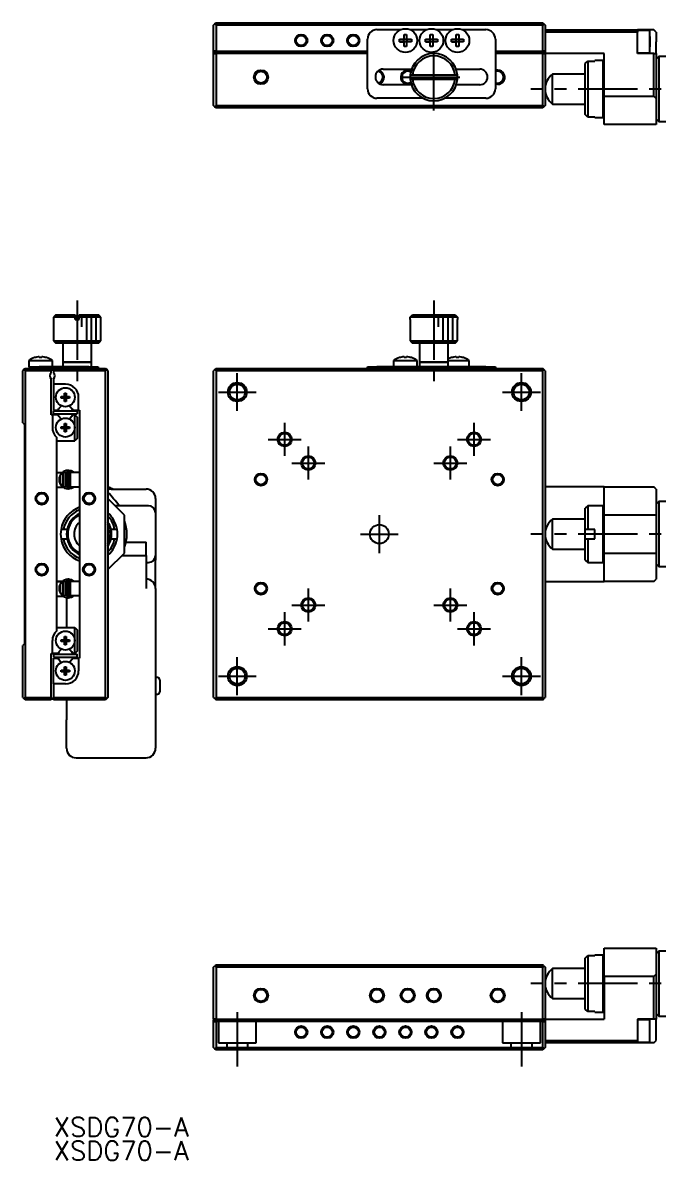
# Model space of a CAD drawing. Extents: x 10 to 554, y 13 to 253.
# Drawn here: x 9.5 to 144.6, y 13.2 to 253.5 of the extents above; entities that cross this region are included whole.
import ezdxf

# ---------------------------------------------------------------- set-up
doc = ezdxf.new("R2010")
doc.units = 0
doc.header["$LTSCALE"] = 10
doc.linetypes.add('CENTER', pattern=[2, 1.25, -0.25, 0.25, -0.25])
doc.linetypes.add('DASHED', pattern=[3.5, 2, -1.5])
doc.layers.get('0').update_dxf_attribs({"linetype": 'CONTINUOUS'})
doc.layers.add('CENTER', color=1, linetype='CENTER')
doc.styles.get("Standard").update_dxf_attribs({"font": 'txt.shx', "bigfont": '@extfont2.shx'})

# ---------------------------------------------------------------- blocks, each defined once
blk = doc.blocks.new('AID1')
at = {"color": 7}
blk.add_text('XSDG70-A', height=4, dxfattribs=at).set_placement((16.076563, 18.216667))
blk = doc.blocks.new('AID5')
at = {"color": 7}
blk.add_text('XSDG70-A', height=4, dxfattribs=at).set_placement((16.076563, 13.216667))

msp = doc.modelspace()

# ---------------------------------------------------------------- linework, layer by layer
at = {"color": 7, "linetype": 'CONTINUOUS'}
for p, q in [((49.844929, 252.975), (50.094929, 253.225)), ((49.844929, 247.475), (49.844929, 252.975)), ((50.094929, 253.225), (50.344929, 253.475)), ((50.094929, 253.225), (50.344929, 252.975)), ((50.344929, 253.475), (119.344929, 253.475)), ((50.344929, 252.975), (50.344929, 247.475)), ((119.344929, 252.975), (50.344929, 252.975)), ((119.344929, 253.475), (119.594929, 253.225)), ((119.344929, 252.975), (119.594929, 253.225)), ((119.344929, 247.475), (119.344929, 252.975)), ((119.594929, 253.225), (119.844929, 252.975)), ((119.844929, 252.975), (119.844929, 247.475)), ((82.344929, 239.525), (82.344929, 250.025)), ((84.344929, 252.025), (89.365134, 252.025)), ((89.08634, 249.465), (89.08634, 249.985)), ((89.08634, 249.985), (90.084929, 249.985)), ((90.043555, 249.465), (90.043555, 249.985)), ((90.084929, 250.98359), (90.604929, 250.98359)), ((90.084929, 249.985), (90.084929, 250.98359)), ((90.084929, 250.026375), (90.604929, 250.026375)), ((90.604929, 250.98359), (90.604929, 249.985)), ((90.604929, 249.985), (91.603519, 249.985)), ((90.646304, 249.985), (90.646304, 249.465)), ((91.324725, 252.025), (94.865134, 252.025)), ((91.603519, 249.985), (91.603519, 249.465)), ((94.58634, 249.465), (94.58634, 249.985)), ((94.58634, 249.985), (95.584929, 249.985)), ((95.543555, 249.465), (95.543555, 249.985)), ((95.584929, 250.98359), (96.104929, 250.98359)), ((95.584929, 249.985), (95.584929, 250.98359)), ((95.584929, 250.026375), (96.104929, 250.026375)), ((96.104929, 250.98359), (96.104929, 249.985)), ((96.104929, 249.985), (97.103519, 249.985)), ((96.146304, 249.985), (96.146304, 249.465)), ((96.824725, 252.025), (100.365134, 252.025)), ((97.103519, 249.985), (97.103519, 249.465)), ((100.08634, 249.465), (100.08634, 249.985)), ((100.08634, 249.985), (101.084929, 249.985)), ((101.043555, 249.465), (101.043555, 249.985)), ((101.084929, 250.98359), (101.604929, 250.98359)), ((101.084929, 249.985), (101.084929, 250.98359)), ((101.084929, 250.026375), (101.604929, 250.026375)), ((101.604929, 250.98359), (101.604929, 249.985)), ((101.604929, 249.985), (102.603519, 249.985)), ((101.646304, 249.985), (101.646304, 249.465)), ((102.324725, 252.025), (107.344929, 252.025)), ((102.603519, 249.985), (102.603519, 249.465)), ((109.344929, 250.025), (109.344929, 239.525)), ((119.844929, 251.975), (139.344929, 251.975)), ((139.344929, 251.475), (119.844929, 251.475)), ((139.344929, 251.975), (139.344929, 251.475)), ((142.844929, 251.975), (139.344929, 251.975)), ((141.944929, 251.825), (139.344929, 251.825)), ((139.344929, 246.975), (139.344929, 251.475)), ((141.944929, 247.125), (141.944929, 251.825)), ((141.944929, 247.125), (141.944929, 251.825)), ((141.944929, 250.575), (141.944929, 249.475)), ((141.944929, 249.475), (141.944929, 250.575)), ((143.344929, 251.475), (142.844929, 251.975)), ((143.344929, 251.475), (143.344929, 249.475)), ((50.344929, 247.475), (49.844929, 247.475)), ((49.844929, 247.225), (49.844929, 247.475)), ((50.344929, 247.475), (82.344929, 247.475)), ((90.084929, 249.465), (89.08634, 249.465)), ((89.08634, 249.465), (90.043555, 249.465)), ((90.084929, 249.465), (90.043555, 249.465)), ((90.084929, 248.46641), (90.084929, 249.465)), ((90.604929, 249.423625), (90.084929, 249.423625)), ((90.604929, 248.46641), (90.084929, 248.46641)), ((90.604929, 249.465), (90.604929, 248.46641)), ((91.603519, 249.465), (90.604929, 249.465)), ((90.646304, 249.465), (90.604929, 249.465)), ((91.603519, 249.465), (90.646304, 249.465)), ((95.584929, 249.465), (94.58634, 249.465)), ((94.58634, 249.465), (95.543555, 249.465)), ((95.584929, 249.465), (95.543555, 249.465)), ((95.584929, 248.46641), (95.584929, 249.465)), ((96.104929, 249.423625), (95.584929, 249.423625)), ((96.104929, 248.46641), (95.584929, 248.46641)), ((96.104929, 249.465), (96.104929, 248.46641)), ((97.103519, 249.465), (96.104929, 249.465)), ((96.146304, 249.465), (96.104929, 249.465)), ((97.103519, 249.465), (96.146304, 249.465)), ((101.084929, 249.465), (100.08634, 249.465)), ((100.08634, 249.465), (101.043555, 249.465)), ((101.084929, 249.465), (101.043555, 249.465)), ((101.084929, 248.46641), (101.084929, 249.465)), ((101.604929, 249.423625), (101.084929, 249.423625)), ((101.604929, 248.46641), (101.084929, 248.46641)), ((101.604929, 249.465), (101.604929, 248.46641)), ((102.603519, 249.465), (101.604929, 249.465)), ((101.646304, 249.465), (101.604929, 249.465)), ((102.603519, 249.465), (101.646304, 249.465)), ((109.344929, 247.475), (119.344929, 247.475)), ((119.844929, 247.475), (119.344929, 247.475)), ((119.844929, 247.475), (119.844929, 247.225)), ((141.944929, 248.375), (141.944929, 249.475)), ((141.944929, 249.475), (141.944929, 248.375)), ((143.344929, 246.975), (143.344929, 249.475)), ((49.844929, 246.975), (49.844929, 247.225)), ((49.844929, 247.225), (51.244929, 247.225)), ((49.844929, 235.975), (49.844929, 246.975)), ((49.844929, 246.975), (50.344929, 246.975)), ((50.344929, 246.975), (50.344929, 235.975)), ((82.344929, 246.975), (50.344929, 246.975)), ((51.244929, 246.975), (51.244929, 247.225)), ((119.344929, 246.975), (109.344929, 246.975)), ((119.844929, 247.225), (118.444929, 247.225)), ((118.444929, 246.975), (118.444929, 247.225)), ((119.344929, 235.975), (119.344929, 246.975)), ((119.344929, 246.975), (119.844929, 246.975)), ((119.844929, 246.975), (119.844929, 247.225)), ((132.344929, 246.975), (119.844929, 246.975)), ((119.844929, 246.975), (119.844929, 235.975)), ((128.344929, 244.883327), (128.844929, 245.39108)), ((128.844929, 245.39108), (128.844929, 233.55892)), ((128.844929, 245.39108), (130.344929, 245.39108)), ((130.344929, 245.39108), (130.344929, 245.475)), ((132.144929, 245.475), (130.344929, 245.475)), ((132.144929, 233.475), (132.144929, 245.475)), ((132.344929, 245.275), (132.144929, 245.475)), ((132.344929, 237.975), (132.344929, 246.975)), ((139.344929, 247.125), (141.944929, 247.125)), ((142.844929, 246.975), (139.344929, 246.975)), ((142.844929, 237.975), (142.844929, 246.975)), ((142.844929, 246.975), (143.344929, 246.975)), ((143.344929, 246.975), (143.344929, 237.475)), ((143.844929, 246.325), (143.344929, 245.825)), ((143.844929, 246.325), (143.844929, 232.625)), ((145.344929, 246.325), (143.844929, 246.325)), ((85.644929, 243.675), (91.642802, 243.675)), ((101.047057, 243.675), (106.044929, 243.675)), ((128.344929, 234.066673), (128.344929, 244.883327)), ((91.607842, 240.375), (85.644929, 240.375)), ((91.862742, 242.375), (91.360955, 242.375)), ((91.360955, 241.575), (91.862742, 241.575)), ((91.360955, 241.575), (101.328904, 241.575)), ((100.827116, 242.375), (91.862742, 242.375)), ((91.862742, 241.575), (100.827116, 241.575)), ((101.328904, 242.375), (100.827116, 242.375)), ((100.827116, 241.575), (101.328904, 241.575)), ((106.044929, 240.375), (101.082017, 240.375)), ((121.411953, 236.3), (121.411953, 242.65)), ((128.344929, 242.65), (121.411953, 242.65)), ((132.344929, 231.975), (132.344929, 237.975)), ((132.344929, 237.975), (142.844929, 237.975)), ((143.344929, 237.475), (142.844929, 237.975)), ((50.094929, 235.725), (49.844929, 235.975)), ((50.344929, 235.975), (50.094929, 235.725)), ((50.344929, 235.475), (50.094929, 235.725)), ((50.344929, 235.975), (119.344929, 235.975)), ((119.344929, 235.475), (50.344929, 235.475)), ((94.065127, 237.525), (84.344929, 237.525)), ((107.344929, 237.525), (98.624732, 237.525)), ((119.594929, 235.725), (119.344929, 235.975)), ((119.594929, 235.725), (119.344929, 235.475)), ((119.844929, 235.975), (119.594929, 235.725)), ((121.411953, 236.3), (128.344929, 236.3)), ((143.344929, 237.475), (143.344929, 231.975)), ((128.844929, 233.55892), (128.344929, 234.066673)), ((130.344929, 233.55892), (128.844929, 233.55892)), ((130.344929, 233.475), (130.344929, 233.55892)), ((130.344929, 233.475), (132.144929, 233.475)), ((132.144929, 233.475), (132.344929, 233.675)), ((143.344929, 233.125), (143.844929, 232.625)), ((143.344929, 231.975), (132.344929, 231.975)), ((143.844929, 232.625), (145.344929, 232.625)), ((16.525, 191.775), (16.025, 191.275)), ((20.625, 191.275), (16.025, 191.275)), ((16.025, 191.275), (16.025, 186.275)), ((16.525, 191.775), (20.625, 191.775)), ((20.625, 191.275), (20.625, 191.775)), ((20.625, 191.775), (20.625, 191.275)), ((20.625, 190.775), (20.625, 191.275)), ((20.625, 191.275), (20.625, 190.775)), ((20.625, 190.775), (21.425, 190.775)), ((21.425, 191.775), (25.525, 191.775)), ((21.425, 191.275), (21.425, 191.775)), ((26.025, 191.275), (21.425, 191.275)), ((21.425, 190.775), (21.425, 191.275)), ((26.025, 191.275), (25.525, 191.775)), ((26.025, 186.275), (26.025, 191.275)), ((91.344929, 190.775), (91.360955, 190.775)), ((91.344929, 190.775), (91.360955, 190.775)), ((91.344929, 190.775), (91.344929, 186.275)), ((91.360955, 191.275), (91.862742, 191.775)), ((101.328904, 191.275), (91.360955, 191.275)), ((91.360955, 190.775), (91.360955, 191.275)), ((91.862742, 191.775), (100.827116, 191.775)), ((91.862742, 191.775), (100.827116, 191.775)), ((100.827116, 191.775), (101.328904, 191.275)), ((101.328904, 191.275), (101.328904, 190.775)), ((101.328904, 190.775), (101.344929, 190.775)), ((101.328904, 190.775), (101.344929, 190.775)), ((101.344929, 186.275), (101.344929, 190.775)), ((16.025, 186.275), (21.025, 186.275)), ((16.025, 186.275), (16.525, 185.775)), ((21.025, 185.775), (16.525, 185.775)), ((18.025, 185.775), (18.025, 181.775)), ((21.025, 186.275), (26.025, 186.275)), ((25.525, 185.775), (21.025, 185.775)), ((24.025, 181.775), (24.025, 185.775)), ((25.525, 185.775), (26.025, 186.275)), ((91.344929, 186.275), (101.344929, 186.275)), ((91.344929, 186.275), (91.844929, 185.775)), ((100.844929, 185.775), (91.844929, 185.775)), ((93.344929, 185.775), (93.344929, 181.775)), ((99.344929, 181.775), (99.344929, 185.775)), ((100.844929, 185.775), (101.344929, 186.275)), ((12.01641, 182.737581), (12.013067, 182.744436)), ((13.015, 182.737581), (13.015, 182.909953)), ((13.535, 182.737581), (13.015, 182.737581)), ((13.535, 182.909953), (13.535, 182.737581)), ((14.536933, 182.744436), (14.53359, 182.737581)), ((89.08634, 182.737581), (89.082997, 182.744436)), ((89.08634, 182.737581), (89.082997, 182.744436)), ((90.084929, 182.737581), (90.084929, 182.909953)), ((90.604929, 182.737581), (90.084929, 182.737581)), ((90.604929, 182.909953), (90.604929, 182.737581)), ((91.606862, 182.744436), (91.603519, 182.737581)), ((91.606862, 182.744436), (91.603519, 182.737581)), ((100.08634, 182.737581), (100.082997, 182.744436)), ((100.08634, 182.737581), (100.082997, 182.744436)), ((101.084929, 182.737581), (101.084929, 182.909953)), ((101.604929, 182.737581), (101.084929, 182.737581)), ((101.604929, 182.909953), (101.604929, 182.737581)), ((102.606862, 182.744436), (102.603519, 182.737581)), ((102.606862, 182.744436), (102.603519, 182.737581)), ((9.775, 180.225), (9.525, 179.975)), ((9.775, 180.225), (10.025, 180.475)), ((10.025, 179.975), (9.775, 180.225)), ((10.025, 180.475), (15.525, 180.475)), ((10.775, 182.166657), (15.775, 182.166657)), ((10.775, 182.166657), (10.775, 180.775)), ((10.775, 180.775), (10.975, 180.775)), ((10.975, 180.475), (10.975, 180.775)), ((10.975, 180.775), (12.975, 180.775)), ((14.35, 180.775), (12.975, 180.775)), ((23.475, 180.775), (14.35, 180.775)), ((15.525, 180.475), (16.025, 180.475)), ((15.525, 180.475), (15.525, 179.975)), ((15.775, 180.775), (15.775, 182.166657)), ((16.025, 180.475), (27.025, 180.475)), ((16.025, 179.975), (16.025, 180.475)), ((18.025, 181.775), (21.025, 181.775)), ((21.025, 181.775), (18.025, 181.775)), ((18.025, 181.775), (18.025, 180.775)), ((21.025, 181.775), (24.025, 181.775)), ((24.025, 181.775), (21.025, 181.775)), ((23.475, 180.775), (25.475, 180.775)), ((24.025, 180.775), (24.025, 181.775)), ((25.475, 180.775), (25.475, 180.475)), ((27.025, 180.475), (27.275, 180.225)), ((27.275, 180.225), (27.025, 179.975)), ((27.525, 179.975), (27.275, 180.225)), ((50.094929, 180.225), (49.844929, 179.975)), ((50.344929, 180.475), (50.094929, 180.225)), ((50.344929, 179.975), (50.094929, 180.225)), ((50.344929, 180.475), (119.344929, 180.475)), ((82.344929, 180.475), (82.344929, 180.775)), ((82.344929, 180.775), (84.344929, 180.775)), ((89.269929, 180.775), (84.344929, 180.775)), ((87.844929, 182.166657), (92.844929, 182.166657)), ((87.844929, 182.166657), (87.844929, 180.775)), ((91.419929, 180.775), (89.269929, 180.775)), ((94.769929, 180.775), (91.419929, 180.775)), ((92.844929, 180.775), (92.844929, 182.166657)), ((93.344929, 181.775), (99.344929, 181.775)), ((99.344929, 181.775), (93.344929, 181.775)), ((93.344929, 181.775), (93.344929, 180.775)), ((96.919929, 180.775), (94.769929, 180.775)), ((100.269929, 180.775), (96.919929, 180.775)), ((99.344929, 182.166657), (103.844929, 182.166657)), ((99.344929, 180.775), (99.344929, 181.775)), ((102.419929, 180.775), (100.269929, 180.775)), ((107.344929, 180.775), (102.419929, 180.775)), ((103.844929, 180.775), (103.844929, 182.166657)), ((107.344929, 180.775), (109.344929, 180.775)), ((109.344929, 180.775), (109.344929, 180.475)), ((119.594929, 180.225), (119.344929, 180.475)), ((119.594929, 180.225), (119.344929, 179.975)), ((119.844929, 179.975), (119.594929, 180.225)), ((9.525, 168.975), (9.525, 179.975)), ((10.025, 179.975), (10.025, 110.975)), ((15.525, 179.975), (10.025, 179.975)), ((15.525, 179.536438), (15.525, 179.975)), ((15.525, 170.675), (15.525, 178.213562)), ((16.025, 179.975), (16.025, 179.536438)), ((27.025, 179.975), (16.025, 179.975)), ((16.025, 178.213562), (16.025, 177.125)), ((27.025, 110.975), (27.025, 179.975)), ((27.525, 179.975), (27.525, 110.975)), ((49.844929, 110.975), (49.844929, 179.975)), ((119.344929, 179.975), (50.344929, 179.975)), ((50.344929, 179.975), (50.344929, 110.975)), ((119.344929, 110.975), (119.344929, 179.975)), ((119.844929, 179.975), (119.844929, 110.975)), ((18.575, 177.125), (16.025, 177.125)), ((16.025, 177.125), (16.025, 171.675)), ((17.638639, 174.555), (18.345, 174.555)), ((17.638639, 174.195), (17.638639, 174.555)), ((18.345, 174.195), (17.638639, 174.195)), ((18.345, 175.261361), (18.705, 175.261361)), ((18.345, 174.555), (18.345, 175.261361)), ((18.355372, 174.544628), (18.345, 174.555)), ((18.355372, 174.205372), (18.345, 174.195)), ((18.345, 173.488639), (18.345, 174.195)), ((18.705, 173.488639), (18.345, 173.488639)), ((18.355372, 174.205372), (18.355372, 174.544628)), ((18.355372, 174.544628), (18.694628, 174.544628)), ((18.694628, 174.205372), (18.355372, 174.205372)), ((18.694628, 174.544628), (18.705, 174.555)), ((18.694628, 174.544628), (18.694628, 174.205372)), ((18.694628, 174.205372), (18.705, 174.195)), ((18.705, 175.261361), (18.705, 174.555)), ((18.705, 175.261361), (18.705, 174.555)), ((18.705, 174.555), (19.411361, 174.555)), ((18.705, 174.195), (18.705, 173.488639)), ((19.411361, 174.195), (18.705, 174.195)), ((18.705, 173.488639), (18.705, 174.195)), ((19.411361, 174.555), (19.411361, 174.195)), ((21.325, 171.675), (21.325, 174.375)), ((15.775, 170.675), (15.525, 170.675)), ((15.775, 170.675), (15.775, 167.975)), ((16.980588, 170.675), (15.775, 170.675)), ((16.025, 171.675), (16.980588, 171.675)), ((16.025, 170.875), (16.025, 171.475)), ((16.025, 171.475), (21.025, 171.475)), ((16.025, 170.875), (21.025, 170.875)), ((16.980588, 171.675), (17.150185, 171.96875)), ((17.150185, 170.38125), (16.980588, 170.675)), ((19.899815, 171.96875), (20.069412, 171.675)), ((20.069412, 170.675), (19.899815, 170.38125)), ((20.069412, 171.675), (21.325, 171.675)), ((20.525, 170.675), (20.069412, 170.675)), ((20.525, 167.975), (20.525, 170.675)), ((20.525, 170.675), (21.025, 170.175)), ((21.025, 171.475), (21.025, 170.875)), ((21.325, 171.675), (21.525, 171.675)), ((21.525, 171.675), (21.525, 119.275)), ((9.525, 168.975), (9.875, 168.625)), ((9.875, 168.625), (9.875, 122.325)), ((18.345, 168.861361), (18.705, 168.861361)), ((18.345, 168.155), (18.345, 168.861361)), ((18.705, 168.861361), (18.705, 168.155)), ((18.705, 168.861361), (18.705, 168.155)), ((21.025, 170.175), (21.025, 165.675)), ((16.725, 125.054062), (16.725, 165.895938)), ((17.638639, 168.155), (18.345, 168.155)), ((17.638639, 167.795), (17.638639, 168.155)), ((18.345, 167.795), (17.638639, 167.795)), ((18.355372, 168.144628), (18.345, 168.155)), ((18.355372, 167.805372), (18.345, 167.795)), ((18.345, 167.088639), (18.345, 167.795)), ((18.705, 167.088639), (18.345, 167.088639)), ((18.355372, 167.805372), (18.355372, 168.144628)), ((18.355372, 168.144628), (18.694628, 168.144628)), ((18.694628, 167.805372), (18.355372, 167.805372)), ((18.694628, 168.144628), (18.705, 168.155)), ((18.694628, 168.144628), (18.694628, 167.805372)), ((18.694628, 167.805372), (18.705, 167.795)), ((18.705, 168.155), (19.411361, 168.155)), ((18.705, 167.795), (18.705, 167.088639)), ((19.411361, 167.795), (18.705, 167.795)), ((18.705, 167.088639), (18.705, 167.795)), ((19.411361, 168.155), (19.411361, 167.795)), ((20.525, 165.175), (20.525, 167.975)), ((16.725, 165.175), (20.525, 165.175)), ((21.025, 165.675), (20.525, 165.175)), ((18.936506, 158.734909), (18.936506, 155.234909)), ((19.903437, 158.769162), (19.158654, 158.928626)), ((19.333138, 158.762204), (19.32499, 158.758279)), ((19.326506, 155.234909), (19.326506, 158.734909)), ((19.364511, 158.776115), (19.333138, 158.762204)), ((19.396527, 158.788441), (19.364511, 158.776115)), ((19.429107, 158.79915), (19.396527, 158.788441)), ((19.462171, 158.808217), (19.429107, 158.79915)), ((19.49564, 158.815621), (19.462171, 158.808217)), ((19.52943, 158.821344), (19.49564, 158.815621)), ((19.563459, 158.825371), (19.52943, 158.821344)), ((19.597643, 158.827693), (19.563459, 158.825371)), ((19.631901, 158.828304), (19.597643, 158.827693)), ((19.666147, 158.827203), (19.631901, 158.828304)), ((19.700298, 158.824392), (19.666147, 158.827203)), ((19.73427, 158.819877), (19.700298, 158.824392)), ((19.76798, 158.81367), (19.73427, 158.819877)), ((19.801346, 158.805784), (19.76798, 158.81367)), ((19.905579, 158.768246), (19.8013, 158.47499)), ((19.834286, 158.796239), (19.801346, 158.805784)), ((19.866717, 158.785057), (19.834286, 158.796239)), ((19.842109, 158.581458), (19.835747, 158.56687)), ((19.848325, 158.596128), (19.842109, 158.581458)), ((19.854353, 158.610781), (19.848325, 158.596128)), ((19.860152, 158.625321), (19.854353, 158.610781)), ((19.865685, 158.639649), (19.860152, 158.625321)), ((19.870913, 158.65367), (19.865685, 158.639649)), ((19.896894, 158.772982), (19.866717, 158.785057)), ((19.875803, 158.667291), (19.870913, 158.65367)), ((19.880321, 158.68042), (19.875803, 158.667291)), ((19.884438, 158.69297), (19.880321, 158.68042)), ((19.888125, 158.704857), (19.884438, 158.69297)), ((19.891359, 158.716001), (19.888125, 158.704857)), ((19.894117, 158.726328), (19.891359, 158.716001)), ((19.896381, 158.735769), (19.894117, 158.726328)), ((19.895628, 158.77325), (19.897567, 158.772593)), ((19.898136, 158.744261), (19.896381, 158.735769)), ((20.379437, 158.475223), (19.896474, 158.772171)), ((19.897567, 158.772593), (19.898989, 158.770741)), ((19.89937, 158.751747), (19.898136, 158.744261)), ((19.898989, 158.770741), (19.899884, 158.767706)), ((19.900076, 158.758177), (19.89937, 158.751747)), ((19.899884, 158.767706), (19.900247, 158.763509)), ((19.900247, 158.763509), (19.900076, 158.758177)), ((19.900145, 158.767646), (19.905579, 158.768246)), ((19.92577, 158.759342), (19.903437, 158.769162)), ((17.773683, 158.375), (16.725, 158.375)), ((17.525, 157.891515), (18.025, 158.420683)), ((17.525, 156.058485), (17.525, 157.891515)), ((18.025, 158.475), (18.025, 158.420683)), ((18.525, 158.475), (18.025, 158.475)), ((18.025, 158.420683), (18.025, 155.529317)), ((18.52481, 158.417321), (18.936485, 158.528536)), ((18.525, 155.475), (18.525, 158.475)), ((18.725, 158.375), (18.525, 158.375)), ((18.936506, 157.975), (18.525, 157.975)), ((18.725, 157.975), (18.725, 158.375)), ((19.326506, 158.133228), (19.32684, 158.147462)), ((19.525, 157.975), (19.326506, 157.975)), ((19.32684, 158.147462), (19.327902, 158.162451)), ((19.327902, 158.162451), (19.329689, 158.177369)), ((19.329689, 158.177369), (19.332198, 158.192181)), ((19.332198, 158.192181), (19.335422, 158.206853)), ((19.335422, 158.206853), (19.339354, 158.221349)), ((19.339354, 158.221349), (19.343987, 158.235635)), ((19.343987, 158.235635), (19.349309, 158.249678)), ((19.349309, 158.249678), (19.355309, 158.263444)), ((19.355309, 158.263444), (19.361973, 158.276901)), ((19.361973, 158.276901), (19.369288, 158.290015)), ((19.369288, 158.290015), (19.377236, 158.302755)), ((19.377236, 158.302755), (19.385801, 158.31509)), ((19.385801, 158.31509), (19.394963, 158.326989)), ((19.394963, 158.326989), (19.404701, 158.338423)), ((19.404701, 158.338423), (19.414994, 158.349363)), ((19.414994, 158.349363), (19.425817, 158.359781)), ((19.425817, 158.359781), (19.437147, 158.369649)), ((19.437147, 158.369649), (19.448957, 158.378944)), ((19.448957, 158.378944), (19.461219, 158.387638)), ((19.461219, 158.387638), (19.473903, 158.39571)), ((19.473903, 158.39571), (19.48698, 158.403138)), ((19.48698, 158.403138), (19.500418, 158.4099)), ((19.500418, 158.4099), (19.514183, 158.415978)), ((19.514183, 158.415978), (19.524977, 158.420178)), ((19.525, 158.475), (19.525, 155.475)), ((21.525, 158.475), (19.525, 158.475)), ((19.796911, 158.486398), (19.790732, 158.475)), ((19.803245, 158.498513), (19.796911, 158.486398)), ((19.809692, 158.511263), (19.803245, 158.498513)), ((19.81621, 158.524565), (19.809692, 158.511263)), ((19.822754, 158.538328), (19.81621, 158.524565)), ((19.829281, 158.552461), (19.822754, 158.538328)), ((19.835747, 158.56687), (19.829281, 158.552461)), ((16.725, 155.375), (18.042927, 155.375)), ((18.025, 155.529317), (17.525, 156.058485)), ((18.025, 155.529317), (18.025, 155.475)), ((18.025, 155.475), (18.525, 155.475)), ((18.936452, 155.441596), (18.524851, 155.552142)), ((18.525, 155.975), (18.936506, 155.975)), ((18.725, 155.483123), (18.725, 155.975)), ((18.725, 155.875), (18.936506, 155.875)), ((18.759244, 155.475), (18.758904, 155.475)), ((18.936506, 155.475), (18.759481, 155.475)), ((19.326506, 155.975), (19.525, 155.975)), ((19.326506, 155.875), (19.525, 155.875)), ((19.32659, 155.829552), (19.326506, 155.836589)), ((19.327303, 155.814539), (19.32659, 155.829552)), ((19.328744, 155.799577), (19.327303, 155.814539)), ((19.330909, 155.784699), (19.328744, 155.799577)), ((19.333795, 155.769943), (19.330909, 155.784699)), ((19.337396, 155.755341), (19.333795, 155.769943)), ((19.341703, 155.74093), (19.337396, 155.755341)), ((19.346708, 155.726744), (19.341703, 155.74093)), ((19.352401, 155.712816), (19.346708, 155.726744)), ((19.358769, 155.699181), (19.352401, 155.712816)), ((19.365798, 155.685871), (19.358769, 155.699181)), ((19.373473, 155.67292), (19.365798, 155.685871)), ((19.381778, 155.66036), (19.373473, 155.67292)), ((19.390693, 155.648223), (19.381778, 155.66036)), ((19.400199, 155.636538), (19.390693, 155.648223)), ((19.410274, 155.625336), (19.400199, 155.636538)), ((19.420894, 155.614647), (19.410274, 155.625336)), ((19.432036, 155.604497), (19.420894, 155.614647)), ((19.443673, 155.594914), (19.432036, 155.604497)), ((19.455777, 155.585924), (19.443673, 155.594914)), ((19.468318, 155.577551), (19.455777, 155.585924)), ((19.481267, 155.569817), (19.468318, 155.577551)), ((19.494591, 155.562745), (19.481267, 155.569817)), ((19.508257, 155.556354), (19.494591, 155.562745)), ((19.52223, 155.550663), (19.508257, 155.556354)), ((19.524981, 155.549638), (19.52223, 155.550663)), ((19.525, 155.475), (21.525, 155.475)), ((19.838649, 155.174978), (19.839961, 155.175405)), ((19.839961, 155.175405), (19.841138, 155.17579)), ((19.841138, 155.17579), (19.842401, 155.176207)), ((19.842401, 155.176207), (19.844494, 155.176903)), ((19.844494, 155.176903), (19.847134, 155.177791)), ((19.847134, 155.177791), (19.848183, 155.178148)), ((19.848183, 155.178148), (19.8501, 155.178804)), ((19.8501, 155.178804), (19.851293, 155.179216)), ((19.851293, 155.179216), (19.855602, 155.180723)), ((19.855602, 155.180723), (19.857031, 155.18123)), ((19.857031, 155.18123), (19.859843, 155.182238)), ((19.859843, 155.182238), (19.896894, 155.196835)), ((19.895628, 155.196567), (19.895322, 155.197295)), ((19.896894, 155.196835), (19.895628, 155.196567)), ((19.896662, 155.197726), (19.914585, 155.205508)), ((27.91074, 154.954032), (27.524055, 154.824698)), ((28.19659, 154.975), (27.91074, 154.954032)), ((28.19659, 154.975), (35.575, 154.975)), ((132.344929, 155.475), (119.844929, 155.475)), ((132.344929, 149.475), (132.344929, 155.475)), ((132.344929, 155.475), (142.844929, 155.475)), ((143.344929, 154.975), (142.844929, 155.475)), ((143.344929, 154.975), (143.344929, 149.475)), ((31.025, 149.475), (27.525, 152.975)), ((36.075, 151.475), (29.025, 151.475)), ((37.575, 152.975), (37.575, 150.475)), ((128.844929, 151.475), (128.344929, 150.975)), ((128.844929, 151.475), (128.844929, 146.475)), ((132.144929, 151.475), (128.844929, 151.475)), ((132.144929, 145.475), (132.144929, 151.475)), ((132.344929, 151.275), (132.144929, 151.475)), ((143.844929, 152.325), (143.344929, 151.825)), ((143.844929, 152.325), (143.844929, 138.625)), ((145.344929, 152.325), (143.844929, 152.325)), ((31.025, 141.475), (31.025, 149.475)), ((37.575, 150.475), (37.575, 149.975)), ((37.575, 149.975), (37.575, 145.475)), ((128.344929, 146.475), (128.344929, 150.975)), ((143.344929, 149.475), (132.344929, 149.475)), ((132.344929, 141.475), (132.344929, 149.475)), ((143.344929, 149.475), (143.344929, 141.475)), ((121.411953, 142.3), (121.411953, 148.65)), ((128.344929, 148.65), (121.411953, 148.65)), ((18.116673, 146.475), (17.60892, 146.475)), ((17.60892, 144.475), (18.116673, 144.475)), ((18.881456, 146.475), (18.116673, 146.475)), ((18.116673, 144.475), (18.881456, 144.475)), ((19.137518, 146.475), (18.881456, 146.475)), ((18.881456, 144.475), (19.137518, 144.475)), ((28.168544, 146.475), (27.912482, 146.475)), ((27.912482, 144.475), (28.168544, 144.475)), ((28.933327, 146.475), (28.168544, 146.475)), ((28.168544, 144.475), (28.933327, 144.475)), ((29.44108, 146.475), (28.933327, 146.475)), ((28.933327, 144.475), (29.44108, 144.475)), ((37.575, 145.475), (37.575, 140.975)), ((128.344929, 144.475), (128.344929, 146.475)), ((128.844929, 146.475), (128.344929, 146.475)), ((128.344929, 139.975), (128.344929, 144.475)), ((128.344929, 144.475), (128.844929, 144.475)), ((130.344929, 146.475), (128.844929, 146.475)), ((128.844929, 144.475), (128.844929, 139.475)), ((128.844929, 144.475), (130.344929, 144.475)), ((130.344929, 144.475), (130.344929, 146.475)), ((132.144929, 139.475), (132.144929, 145.475)), ((31.340593, 143.767224), (35.575, 143.767224)), ((35.575, 140.975), (35.575, 143.767224)), ((121.411953, 142.3), (128.344929, 142.3)), ((27.525, 137.975), (31.025, 141.475)), ((30.525, 140.975), (35.575, 140.975)), ((35.575, 140.975), (35.575, 133.975)), ((35.575, 139.475), (36.075, 139.475)), ((37.575, 140.975), (37.575, 139.975)), ((37.575, 133.975), (37.575, 139.975)), ((128.344929, 139.975), (128.844929, 139.475)), ((128.844929, 139.475), (132.144929, 139.475)), ((132.144929, 139.475), (132.344929, 139.675)), ((132.344929, 141.475), (143.344929, 141.475)), ((132.344929, 135.475), (132.344929, 141.475)), ((143.344929, 141.475), (143.344929, 135.975)), ((143.344929, 139.125), (143.844929, 138.625)), ((143.844929, 138.625), (145.344929, 138.625)), ((17.88328, 135.475), (16.725, 135.475)), ((17.773683, 135.375), (16.725, 135.375)), ((17.525, 134.891515), (18.025, 135.420683)), ((17.525, 133.058485), (17.525, 134.891515)), ((17.883556, 135.475), (17.88345, 135.475)), ((17.883818, 135.475), (17.883715, 135.475)), ((18.025, 135.475), (18.025, 135.420683)), ((18.525, 135.475), (18.025, 135.475)), ((18.025, 135.420683), (18.025, 132.529317)), ((18.52481, 135.417321), (18.936485, 135.528536)), ((18.525, 132.475), (18.525, 135.475)), ((18.725, 135.375), (18.525, 135.375)), ((18.936506, 134.975), (18.525, 134.975)), ((18.936506, 135.475), (18.686707, 135.475)), ((18.725, 134.975), (18.725, 135.375)), ((18.775, 135.475), (18.775, 134.975)), ((18.936506, 135.734909), (18.936506, 132.234909)), ((19.92577, 135.759342), (19.158654, 135.928626)), ((19.333138, 135.762204), (19.32499, 135.758279)), ((19.326506, 132.234909), (19.326506, 135.734909)), ((19.326506, 135.133228), (19.32684, 135.147462)), ((19.525, 134.975), (19.326506, 134.975)), ((19.32684, 135.147462), (19.327902, 135.162451)), ((19.327902, 135.162451), (19.329689, 135.177369)), ((19.329689, 135.177369), (19.332198, 135.192181)), ((19.332198, 135.192181), (19.335422, 135.206853)), ((19.364511, 135.776115), (19.333138, 135.762204)), ((19.335422, 135.206853), (19.339354, 135.221349)), ((19.339354, 135.221349), (19.343987, 135.235635)), ((19.343987, 135.235635), (19.349309, 135.249678)), ((19.349309, 135.249678), (19.355309, 135.263444)), ((19.355309, 135.263444), (19.361973, 135.276901)), ((19.361973, 135.276901), (19.369288, 135.290015)), ((19.396527, 135.788441), (19.364511, 135.776115)), ((19.369288, 135.290015), (19.377236, 135.302755)), ((19.377236, 135.302755), (19.385801, 135.31509)), ((19.385801, 135.31509), (19.394963, 135.326989)), ((19.394963, 135.326989), (19.404701, 135.338423)), ((19.429107, 135.79915), (19.396527, 135.788441)), ((19.404701, 135.338423), (19.414994, 135.349363)), ((19.414994, 135.349363), (19.425817, 135.359781)), ((19.425817, 135.359781), (19.437147, 135.369649)), ((19.462171, 135.808217), (19.429107, 135.79915)), ((19.437147, 135.369649), (19.448957, 135.378944)), ((19.448957, 135.378944), (19.461219, 135.387638)), ((19.461219, 135.387638), (19.473903, 135.39571)), ((19.49564, 135.815621), (19.462171, 135.808217)), ((19.473903, 135.39571), (19.48698, 135.403138)), ((19.48698, 135.403138), (19.500418, 135.4099)), ((19.52943, 135.821344), (19.49564, 135.815621)), ((19.500418, 135.4099), (19.514183, 135.415978)), ((19.514183, 135.415978), (19.524977, 135.420178)), ((19.525, 135.475), (19.525, 132.475)), ((21.525, 135.475), (19.525, 135.475)), ((19.563459, 135.825371), (19.52943, 135.821344)), ((19.597643, 135.827693), (19.563459, 135.825371)), ((19.631901, 135.828304), (19.597643, 135.827693)), ((19.666147, 135.827203), (19.631901, 135.828304)), ((19.700298, 135.824392), (19.666147, 135.827203)), ((19.73427, 135.819877), (19.700298, 135.824392)), ((19.76798, 135.81367), (19.73427, 135.819877)), ((19.801346, 135.805784), (19.76798, 135.81367)), ((19.796911, 135.486398), (19.790732, 135.475)), ((19.803245, 135.498513), (19.796911, 135.486398)), ((19.905579, 135.768246), (19.8013, 135.47499)), ((19.834286, 135.796239), (19.801346, 135.805784)), ((19.809692, 135.511263), (19.803245, 135.498513)), ((19.81621, 135.524565), (19.809692, 135.511263)), ((19.822754, 135.538328), (19.81621, 135.524565)), ((19.829281, 135.552461), (19.822754, 135.538328)), ((19.835747, 135.56687), (19.829281, 135.552461)), ((19.866717, 135.785057), (19.834286, 135.796239)), ((19.842109, 135.581458), (19.835747, 135.56687)), ((19.848325, 135.596128), (19.842109, 135.581458)), ((19.854353, 135.610781), (19.848325, 135.596128)), ((19.860152, 135.625321), (19.854353, 135.610781)), ((19.865685, 135.639649), (19.860152, 135.625321)), ((19.870913, 135.65367), (19.865685, 135.639649)), ((19.896894, 135.772982), (19.866717, 135.785057)), ((19.875803, 135.667291), (19.870913, 135.65367)), ((19.880321, 135.68042), (19.875803, 135.667291)), ((19.884438, 135.69297), (19.880321, 135.68042)), ((19.888125, 135.704857), (19.884438, 135.69297)), ((19.891359, 135.716001), (19.888125, 135.704857)), ((19.894117, 135.726328), (19.891359, 135.716001)), ((19.896381, 135.735769), (19.894117, 135.726328)), ((19.895628, 135.77325), (19.897567, 135.772593)), ((19.898136, 135.744261), (19.896381, 135.735769)), ((20.379437, 135.475223), (19.896474, 135.772171)), ((19.897567, 135.772593), (19.898989, 135.770741)), ((19.89937, 135.751747), (19.898136, 135.744261)), ((19.898989, 135.770741), (19.899884, 135.767706)), ((19.900076, 135.758177), (19.89937, 135.751747)), ((19.899884, 135.767706), (19.900247, 135.763509)), ((19.900247, 135.763509), (19.900076, 135.758177)), ((19.900145, 135.767646), (19.905579, 135.768246)), ((119.844929, 135.475), (132.344929, 135.475)), ((142.844929, 135.475), (132.344929, 135.475)), ((142.844929, 135.475), (143.344929, 135.975)), ((16.725, 132.375), (18.042927, 132.375)), ((18.025, 132.529317), (17.525, 133.058485)), ((18.025, 132.529317), (18.025, 132.475)), ((18.025, 132.475), (18.525, 132.475)), ((18.936452, 132.441596), (18.524851, 132.552142)), ((18.525, 132.975), (18.936506, 132.975)), ((18.725, 132.483123), (18.725, 132.975)), ((18.725, 132.875), (18.936506, 132.875)), ((18.775, 132.875), (18.775, 132.471283)), ((19.326506, 132.975), (19.525, 132.975)), ((19.326506, 132.875), (19.525, 132.875)), ((19.32659, 132.829552), (19.326506, 132.836589)), ((19.327303, 132.814539), (19.32659, 132.829552)), ((19.328744, 132.799577), (19.327303, 132.814539)), ((19.330909, 132.784699), (19.328744, 132.799577)), ((19.333795, 132.769943), (19.330909, 132.784699)), ((19.337396, 132.755341), (19.333795, 132.769943)), ((19.341703, 132.74093), (19.337396, 132.755341)), ((19.346708, 132.726744), (19.341703, 132.74093)), ((19.352401, 132.712816), (19.346708, 132.726744)), ((19.358769, 132.699181), (19.352401, 132.712816)), ((19.365798, 132.685871), (19.358769, 132.699181)), ((19.373473, 132.67292), (19.365798, 132.685871)), ((19.381778, 132.66036), (19.373473, 132.67292)), ((19.390693, 132.648223), (19.381778, 132.66036)), ((19.400199, 132.636538), (19.390693, 132.648223)), ((19.410274, 132.625336), (19.400199, 132.636538)), ((19.420894, 132.614647), (19.410274, 132.625336)), ((19.432036, 132.604497), (19.420894, 132.614647)), ((19.443673, 132.594914), (19.432036, 132.604497)), ((19.455777, 132.585924), (19.443673, 132.594914)), ((19.468318, 132.577551), (19.455777, 132.585924)), ((19.481267, 132.569817), (19.468318, 132.577551)), ((19.494591, 132.562745), (19.481267, 132.569817)), ((19.508257, 132.556354), (19.494591, 132.562745)), ((19.52223, 132.550663), (19.508257, 132.556354)), ((19.524981, 132.549638), (19.52223, 132.550663)), ((19.525, 132.475), (21.525, 132.475)), ((19.838649, 132.174978), (19.839961, 132.175405)), ((19.839961, 132.175405), (19.841138, 132.17579)), ((19.841138, 132.17579), (19.842401, 132.176207)), ((19.842401, 132.176207), (19.844494, 132.176903)), ((19.844494, 132.176903), (19.847134, 132.177791)), ((19.847134, 132.177791), (19.848183, 132.178148)), ((19.848183, 132.178148), (19.8501, 132.178804)), ((19.8501, 132.178804), (19.851293, 132.179216)), ((19.851293, 132.179216), (19.855602, 132.180723)), ((19.855602, 132.180723), (19.857031, 132.18123)), ((19.857031, 132.18123), (19.859843, 132.182238)), ((19.859843, 132.182238), (19.896894, 132.196835)), ((19.895628, 132.196567), (19.895322, 132.197295)), ((19.896894, 132.196835), (19.895628, 132.196567)), ((19.896662, 132.197726), (19.914585, 132.205508)), ((37.575, 133.975), (37.575, 106.225)), ((18.775, 132.073932), (18.775, 125.775)), ((16.725, 125.775), (20.525, 125.775)), ((20.525, 122.975), (20.525, 125.775)), ((20.525, 125.775), (21.025, 125.275)), ((21.025, 125.275), (21.025, 120.775)), ((15.775, 120.275), (15.775, 122.975)), ((17.638639, 123.155), (18.345, 123.155)), ((17.638639, 122.795), (17.638639, 123.155)), ((18.345, 122.795), (17.638639, 122.795)), ((18.345, 123.861361), (18.705, 123.861361)), ((18.345, 123.155), (18.345, 123.861361)), ((18.355372, 123.144628), (18.345, 123.155)), ((18.355372, 122.805372), (18.345, 122.795)), ((18.345, 122.088639), (18.345, 122.795)), ((18.355372, 122.805372), (18.355372, 123.144628)), ((18.355372, 123.144628), (18.694628, 123.144628)), ((18.694628, 122.805372), (18.355372, 122.805372)), ((18.694628, 123.144628), (18.705, 123.155)), ((18.694628, 123.144628), (18.694628, 122.805372)), ((18.694628, 122.805372), (18.705, 122.795)), ((18.705, 123.861361), (18.705, 123.155)), ((18.705, 123.861361), (18.705, 123.155)), ((18.705, 123.155), (19.411361, 123.155)), ((18.705, 122.795), (18.705, 122.088639)), ((19.411361, 122.795), (18.705, 122.795)), ((18.705, 122.088639), (18.705, 122.795)), ((19.411361, 123.155), (19.411361, 122.795)), ((20.525, 120.275), (20.525, 122.975)), ((9.875, 122.325), (9.525, 121.975)), ((9.525, 110.975), (9.525, 121.975)), ((15.525, 120.275), (15.775, 120.275)), ((15.525, 110.975), (15.525, 120.275)), ((16.980588, 120.275), (15.775, 120.275)), ((17.150185, 120.56875), (16.980588, 120.275)), ((18.705, 122.088639), (18.345, 122.088639)), ((20.069412, 120.275), (19.899815, 120.56875)), ((20.525, 120.275), (20.069412, 120.275)), ((21.025, 120.775), (20.525, 120.275)), ((16.025, 120.075), (21.025, 120.075)), ((16.025, 120.075), (16.025, 119.475)), ((16.025, 119.475), (21.025, 119.475)), ((16.025, 119.275), (16.980588, 119.275)), ((16.025, 113.825), (16.025, 119.275)), ((16.980588, 119.275), (17.150185, 118.98125)), ((19.899815, 118.98125), (20.069412, 119.275)), ((20.069412, 119.275), (21.325, 119.275)), ((21.025, 119.475), (21.025, 120.075)), ((21.325, 119.275), (21.325, 116.575)), ((21.525, 119.275), (21.325, 119.275)), ((17.638639, 116.395), (17.638639, 116.755)), ((17.638639, 116.755), (18.345, 116.755)), ((18.345, 116.395), (17.638639, 116.395)), ((18.345, 117.461361), (18.705, 117.461361)), ((18.345, 116.755), (18.345, 117.461361)), ((18.355372, 116.744628), (18.345, 116.755)), ((18.355372, 116.405372), (18.345, 116.395)), ((18.345, 115.688639), (18.345, 116.395)), ((18.705, 115.688639), (18.345, 115.688639)), ((18.355372, 116.405372), (18.355372, 116.744628)), ((18.355372, 116.744628), (18.694628, 116.744628)), ((18.694628, 116.405372), (18.355372, 116.405372)), ((18.694628, 116.744628), (18.705, 116.755)), ((18.694628, 116.744628), (18.694628, 116.405372)), ((18.694628, 116.405372), (18.705, 116.395)), ((18.705, 117.461361), (18.705, 116.755)), ((18.705, 117.461361), (18.705, 116.755)), ((18.705, 116.755), (19.411361, 116.755)), ((18.705, 116.395), (18.705, 115.688639)), ((19.411361, 116.395), (18.705, 116.395)), ((18.705, 115.688639), (18.705, 116.395)), ((19.411361, 116.755), (19.411361, 116.395)), ((18.575, 113.825), (16.025, 113.825)), ((16.025, 113.825), (16.025, 110.975)), ((37.975, 115.16434), (37.575, 115.16434)), ((38.475, 114.66434), (38.475, 113.41434)), ((38.475, 113.41434), (38.475, 112.16434)), ((9.525, 110.975), (9.775, 110.725)), ((9.775, 110.725), (10.025, 110.975)), ((10.025, 110.475), (9.775, 110.725)), ((10.025, 110.975), (15.525, 110.975)), ((15.525, 110.975), (15.525, 110.475)), ((16.025, 110.975), (27.025, 110.975)), ((16.025, 110.475), (16.025, 110.975)), ((27.025, 110.975), (27.275, 110.725)), ((27.275, 110.725), (27.025, 110.475)), ((27.525, 110.975), (27.275, 110.725)), ((37.575, 111.66434), (37.975, 111.66434)), ((49.844929, 110.975), (50.094929, 110.725)), ((50.344929, 110.975), (50.094929, 110.725)), ((50.094929, 110.725), (50.344929, 110.475)), ((50.344929, 110.975), (119.344929, 110.975)), ((119.594929, 110.725), (119.344929, 110.975)), ((119.344929, 110.475), (119.594929, 110.725)), ((119.594929, 110.725), (119.844929, 110.975)), ((15.525, 110.475), (10.025, 110.475)), ((27.025, 110.475), (16.025, 110.475)), ((18.775, 110.475), (18.775, 106.225)), ((119.344929, 110.475), (50.344929, 110.475)), ((18.775, 100.225), (18.775, 106.225)), ((37.575, 106.225), (37.575, 100.225)), ((20.775, 98.225), (35.575, 98.225)), ((132.344929, 52.025), (132.344929, 58.025)), ((132.344929, 58.025), (143.344929, 58.025)), ((143.344929, 58.025), (143.344929, 52.525)), ((128.344929, 55.933327), (128.844929, 56.44108)), ((128.344929, 45.116673), (128.344929, 55.933327)), ((128.844929, 56.44108), (128.844929, 44.60892)), ((128.844929, 56.44108), (130.344929, 56.44108)), ((130.344929, 56.44108), (130.344929, 56.525)), ((132.144929, 56.525), (130.344929, 56.525)), ((132.144929, 44.525), (132.144929, 56.525)), ((132.344929, 56.325), (132.144929, 56.525)), ((143.844929, 57.375), (143.344929, 56.875)), ((143.844929, 57.375), (143.844929, 43.675)), ((145.344929, 57.375), (143.844929, 57.375)), ((49.844929, 54.025), (50.094929, 54.275)), ((49.844929, 43.025), (49.844929, 54.025)), ((50.344929, 54.525), (50.094929, 54.275)), ((50.094929, 54.275), (50.344929, 54.025)), ((50.344929, 54.525), (119.344929, 54.525)), ((50.344929, 54.025), (50.344929, 43.025)), ((119.344929, 54.025), (50.344929, 54.025)), ((119.594929, 54.275), (119.344929, 54.525)), ((119.344929, 54.025), (119.594929, 54.275)), ((119.344929, 43.025), (119.344929, 54.025)), ((119.594929, 54.275), (119.844929, 54.025)), ((119.844929, 54.025), (119.844929, 43.025)), ((121.411953, 47.35), (121.411953, 53.7)), ((128.344929, 53.7), (121.411953, 53.7)), ((142.844929, 52.025), (132.344929, 52.025)), ((132.344929, 52.025), (132.344929, 43.025)), ((142.844929, 52.025), (143.344929, 52.525)), ((142.844929, 43.025), (142.844929, 52.025)), ((143.344929, 52.525), (143.344929, 43.025)), ((121.411953, 47.35), (128.344929, 47.35)), ((128.844929, 44.60892), (128.344929, 45.116673)), ((130.344929, 44.60892), (128.844929, 44.60892)), ((130.344929, 44.525), (130.344929, 44.60892)), ((130.344929, 44.525), (132.144929, 44.525)), ((132.144929, 44.525), (132.344929, 44.725)), ((143.344929, 44.175), (143.844929, 43.675)), ((143.844929, 43.675), (145.344929, 43.675)), ((50.344929, 43.025), (49.844929, 43.025)), ((49.844929, 43.025), (49.844929, 42.775)), ((49.844929, 42.775), (51.244929, 42.775)), ((49.844929, 42.525), (49.844929, 42.775)), ((49.844929, 37.025), (49.844929, 42.525)), ((49.844929, 42.525), (50.344929, 42.525)), ((50.344929, 43.025), (119.344929, 43.025)), ((50.344929, 42.525), (50.344929, 37.025)), ((119.344929, 42.525), (50.344929, 42.525)), ((51.244929, 43.025), (51.244929, 42.775)), ((118.444929, 43.025), (118.444929, 42.775)), ((119.844929, 42.775), (118.444929, 42.775)), ((119.844929, 43.025), (119.344929, 43.025)), ((119.344929, 37.025), (119.344929, 42.525)), ((119.344929, 42.525), (119.844929, 42.525)), ((119.844929, 43.025), (119.844929, 42.775)), ((119.844929, 43.025), (132.344929, 43.025)), ((119.844929, 42.775), (119.844929, 42.525)), ((119.844929, 42.525), (119.844929, 37.025)), ((139.344929, 43.025), (139.344929, 38.025)), ((142.844929, 43.025), (139.344929, 43.025)), ((141.944929, 42.875), (139.344929, 42.875)), ((141.944929, 38.175), (141.944929, 42.875)), ((143.344929, 43.025), (142.844929, 43.025)), ((143.344929, 40.525), (143.344929, 43.025)), ((119.844929, 38.525), (139.344929, 38.525)), ((139.344929, 39.225), (139.344929, 38.525)), ((139.344929, 38.525), (139.344929, 38.025)), ((142.844929, 38.025), (143.344929, 38.525)), ((143.344929, 38.525), (143.344929, 40.525)), ((50.094929, 36.775), (49.844929, 37.025)), ((50.344929, 37.025), (50.094929, 36.775)), ((50.344929, 36.525), (50.094929, 36.775)), ((50.344929, 37.025), (119.344929, 37.025)), ((119.344929, 36.525), (50.344929, 36.525)), ((119.594929, 36.775), (119.344929, 37.025)), ((119.594929, 36.775), (119.344929, 36.525)), ((119.844929, 37.025), (119.594929, 36.775)), ((139.344929, 38.025), (119.844929, 38.025)), ((139.344929, 38.175), (141.944929, 38.175)), ((142.844929, 38.025), (139.344929, 38.025))]:
    msp.add_line(p, q, dxfattribs=at)
at = {"color": 3, "linetype": 'CONTINUOUS'}
for p, q in [((22.025, 189.275), (22.025, 191.275)), ((23.025, 186.275), (23.025, 191.275)), ((24.025, 186.275), (24.025, 191.275)), ((25.025, 186.275), (25.025, 191.275)), ((97.344929, 189.275), (97.344929, 191.275)), ((98.344929, 186.275), (98.344929, 191.275)), ((99.344929, 186.275), (99.344929, 191.275)), ((100.344929, 186.275), (100.344929, 191.275))]:
    msp.add_line(p, q, dxfattribs=at)
at = {"color": 3, "linetype": 'DASHED'}
for p, q in [((50.844929, 42.525), (50.844929, 38.025)), ((58.844929, 38.025), (58.844929, 42.525)), ((110.844929, 42.525), (110.844929, 38.025)), ((118.844929, 38.025), (118.844929, 42.525)), ((50.844929, 38.025), (58.844929, 38.025)), ((52.594929, 38.025), (52.594929, 36.525)), ((57.094929, 36.525), (57.094929, 38.025)), ((110.844929, 38.025), (118.844929, 38.025)), ((112.594929, 38.025), (112.594929, 36.525)), ((117.094929, 36.525), (117.094929, 38.025))]:
    msp.add_line(p, q, dxfattribs=at)
at = {"color": 3, "linetype": 'CONTINUOUS'}
for centre, radius in [((68.344929, 249.725), 1.3), ((73.844929, 249.725), 1.3), ((79.344929, 249.725), 1.3), ((59.844929, 241.975), 1.5), ((54.844929, 175.475), 2), ((114.844929, 175.475), 2), ((64.844929, 165.475), 1.5), ((104.844929, 165.475), 1.5), ((69.844929, 160.475), 1.5), ((99.844929, 160.475), 1.5), ((59.844929, 156.975), 1.3), ((109.844929, 156.975), 1.3), ((13.525, 152.975), 1.3), ((23.525, 152.975), 1.3), ((13.525, 137.975), 1.3), ((23.525, 137.975), 1.3), ((59.844929, 133.975), 1.3), ((109.844929, 133.975), 1.3), ((69.844929, 130.475), 1.5), ((99.844929, 130.475), 1.5), ((64.844929, 125.475), 1.5), ((104.844929, 125.475), 1.5), ((54.844929, 115.475), 2), ((114.844929, 115.475), 2), ((59.844929, 48.025), 1.5), ((84.344929, 48.025), 1.5), ((90.844929, 48.025), 1.5), ((96.344929, 48.025), 1.5), ((109.844929, 48.025), 1.5), ((68.344929, 40.275), 1.3), ((73.844929, 40.275), 1.3), ((79.344929, 40.275), 1.3), ((84.844929, 40.275), 1.3), ((90.344929, 40.275), 1.3), ((95.844929, 40.275), 1.3), ((101.344929, 40.275), 1.3)]:
    msp.add_circle(centre, radius, dxfattribs=at)
at = {"color": 7, "linetype": 'CONTINUOUS'}
for centre, radius in [((68.344929, 249.725), 1.075), ((73.844929, 249.725), 1.075), ((79.344929, 249.725), 1.075), ((90.344929, 249.725), 2.5), ((95.844929, 249.725), 2.5), ((101.344929, 249.725), 2.5), ((59.844929, 241.975), 1.25), ((18.525, 174.375), 2), ((54.844929, 175.475), 1.65), ((114.844929, 175.475), 1.65), ((18.525, 167.975), 2), ((64.844929, 165.475), 1.25), ((104.844929, 165.475), 1.25), ((69.844929, 160.475), 1.25), ((99.844929, 160.475), 1.25), ((59.844929, 156.975), 1.075), ((109.844929, 156.975), 1.075), ((13.525, 152.975), 1.075), ((23.525, 152.975), 1.075), ((84.844929, 145.475), 2), ((13.525, 137.975), 1.075), ((23.525, 137.975), 1.075), ((59.844929, 133.975), 1.075), ((109.844929, 133.975), 1.075), ((69.844929, 130.475), 1.25), ((99.844929, 130.475), 1.25), ((18.525, 122.975), 2), ((64.844929, 125.475), 1.25), ((104.844929, 125.475), 1.25), ((18.525, 116.575), 2), ((54.844929, 115.475), 1.65), ((114.844929, 115.475), 1.65), ((59.844929, 48.025), 1.25), ((84.344929, 48.025), 1.25), ((90.844929, 48.025), 1.25), ((96.344929, 48.025), 1.25), ((109.844929, 48.025), 1.25), ((68.344929, 40.275), 1.075), ((73.844929, 40.275), 1.075), ((79.344929, 40.275), 1.075), ((84.844929, 40.275), 1.075), ((90.344929, 40.275), 1.075), ((95.844929, 40.275), 1.075), ((101.344929, 40.275), 1.075)]:
    msp.add_circle(centre, radius, dxfattribs=at)
for centre, radius, start, end in [((84.344929, 250.025), 2, 90, 180), ((107.344929, 250.025), 2, 0, 90), ((96.344929, 241.975), 5, 4.588566, 175.411434), ((96.344929, 241.975), 4.5, 5.099689, 174.900311), ((85.644929, 242.025), 1.65, 90, 270), ((84.344929, 241.975), 1.25, 281.625779, 82.779417), ((90.844929, 241.975), 1.25, 60.300272, 180), ((106.044929, 242.025), 1.65, 270, 90), ((109.844929, 241.975), 1.25, 246.421822, 113.578178), ((90.844929, 241.975), 1.25, 180, 299.699728), ((96.344929, 241.975), 5, 175.411434, 184.588566), ((96.344929, 241.975), 5, 184.588566, 355.411434), ((96.344929, 241.975), 4.5, 185.099689, 354.900311), ((96.344929, 241.975), 5, 355.411434, 4.588566), ((123.844929, 239.475), 4, 127.462651, 180), ((84.344929, 239.525), 2, 180, 270), ((107.344929, 239.525), 2, 270, 0), ((123.844929, 239.475), 4, 180, 232.537349), ((13.275, 178.425), 4.5, 106.285843, 123.748989), ((13.275, 178.425), 4.492483, 93.317816, 106.26943), ((13.275, 178.425), 4.492483, 73.73057, 86.682184), ((13.275, 178.425), 4.5, 56.251011, 73.714157), ((90.344929, 178.425), 4.5, 106.285843, 123.748989), ((90.344929, 178.425), 4.492483, 93.317816, 106.26943), ((90.344929, 178.425), 4.492483, 73.73057, 86.682184), ((90.344929, 178.425), 4.5, 56.251011, 73.714157), ((101.344929, 178.425), 4.5, 106.285843, 116.3878), ((101.344929, 178.425), 4.492483, 93.317816, 106.26943), ((101.344929, 178.425), 4.492483, 73.73057, 86.682184), ((101.344929, 178.425), 4.5, 56.251011, 73.714157), ((16.275, 178.875), 1, 138.590378, 221.409622), ((15.275, 178.875), 1, 318.590378, 41.409622), ((18.575, 174.375), 2.75, 0, 90), ((18.525, 171.174999), 1.5875, 149.999969, 169.10691), ((18.525, 171.174999), 1.5875, 190.893016, 210), ((18.525, 171.175), 1.5875, 135, 150), ((18.64, 171.06019), 1.75, 121.886504, 135.004406), ((18.525, 171.174999), 1.5875, 120.433182, 134.999974), ((18.525, 171.174999), 1.5875, 45.000026, 59.566818), ((18.41, 171.06019), 1.75, 44.995594, 58.113496), ((18.525, 171.175), 1.5875, 30, 45), ((18.525, 171.174999), 1.5875, 10.89309, 30.000031), ((18.525, 171.174999), 1.5875, 330.000031, 349.106984), ((18.525, 171.175), 1.5875, 210, 225), ((18.525, 171.174999), 1.5875, 224.999974, 239.566737), ((18.64, 171.28981), 1.75, 224.995594, 238.113496), ((18.525, 171.174999), 1.5875, 300.433263, 315.000026), ((18.41, 171.28981), 1.75, 301.886504, 315.004406), ((18.525, 171.175), 1.5875, 315, 330), ((18.525, 167.975), 2.75, 180, 229.114807), ((19.131459, 156.984953), 1.943923, 90.656704, 269.267799), ((19.131506, 158.734909), 0.195, 0, 180), ((19.131506, 155.234909), 0.195, 180, 0), ((19.129747, 156.990235), 1.949289, 270.760743, 308.971778), ((-85.548613, 57.221661), 149.040446, 39.227493, 40.652378), ((23.525, 145.475), 10.75, 62.094527, 68.155243), ((35.575, 152.975), 2, 0, 90), ((36.075, 149.975), 1.5, 0, 90), ((23.525, 145.475), 6, 109.471221, 170.405932), ((23.525, 145.475), 5.5, 111.323686, 169.524318), ((23.525, 145.475), 4.75, 114.901062, 167.846803), ((23.525, 145.475), 4.5, 116.3878, 167.160412), ((23.525, 145.475), 6, 9.594068, 48.189685), ((23.525, 145.475), 5.5, 10.475682, 43.341758), ((23.525, 145.475), 3.175, 129.044313, 180), ((23.525, 145.475), 4.75, 12.153197, 32.636898), ((23.525, 145.475), 4.5, 12.839588, 27.266044), ((23.525, 145.475), 8, 339.635865, 20.364135), ((123.844929, 145.475), 4, 127.462651, 180), ((23.525, 145.475), 6, 170.405932, 189.594068), ((23.525, 145.475), 6, 189.594068, 250.528779), ((23.525, 145.475), 5.5, 190.475682, 248.676314), ((23.525, 145.475), 4.75, 167.846803, 192.153197), ((23.525, 145.475), 4.75, 192.153197, 245.098938), ((23.525, 145.475), 4.5, 192.839588, 243.6122), ((23.525, 145.475), 3.175, 180, 230.955687), ((23.525, 145.475), 4.75, 327.363102, 347.846803), ((23.525, 145.475), 5.5, 316.658242, 349.524318), ((23.525, 145.475), 4.5, 332.733956, 347.160412), ((23.525, 145.475), 6, 311.810315, 350.405932), ((23.525, 145.475), 4.75, 347.846803, 12.153197), ((23.525, 145.475), 6, 350.405932, 9.594068), ((123.844929, 145.475), 4, 180, 232.537349), ((36.075, 140.975), 1.5, 270, 0), ((19.131459, 133.984953), 1.943923, 90.656704, 269.267799), ((19.131506, 135.734909), 0.195, 0, 180), ((35.575, 133.975), 2, 0, 90), ((19.131506, 132.234909), 0.195, 180, 0), ((19.129747, 133.990235), 1.949289, 270.760743, 308.971778), ((18.525, 122.975), 2.75, 130.885193, 180), ((18.525, 119.775001), 1.5875, 150.000031, 169.106984), ((18.525, 119.775), 1.5875, 135, 150), ((18.525, 119.775001), 1.5875, 120.433263, 135.000026), ((18.64, 119.66019), 1.75, 121.886504, 135.004406), ((18.525, 119.775001), 1.5875, 44.999974, 59.566737), ((18.41, 119.66019), 1.75, 44.995594, 58.113496), ((18.525, 119.775), 1.5875, 30, 45), ((18.525, 119.775001), 1.5875, 10.893016, 30), ((18.525, 119.775001), 1.5875, 190.89309, 210), ((18.525, 119.775), 1.5875, 210, 224.905108), ((18.64, 119.88981), 1.75, 224.909513, 238.113496), ((18.525, 119.775001), 1.5875, 224.905133, 239.566818), ((18.525, 119.775001), 1.5875, 300.433182, 314.999974), ((18.41, 119.88981), 1.75, 301.886504, 315.004406), ((18.525, 119.775), 1.5875, 315, 330), ((18.525, 119.775001), 1.5875, 329.999969, 349.10691), ((18.575, 116.575), 2.75, 270, 0), ((37.975, 114.66434), 0.5, 0, 90), ((37.975, 112.16434), 0.5, 270, 0), ((20.775, 100.225), 2, 180, 270), ((35.575, 100.225), 2, 270, 0), ((123.844929, 50.525), 4, 127.462651, 180), ((123.844929, 50.525), 4, 180, 232.537349)]:
    msp.add_arc(centre, radius, start, end, dxfattribs=at)
at = {"color": 3, "linetype": 'CONTINUOUS'}
for centre, radius, start, end in [((84.344929, 241.975), 1.5, 290.417947, 73.987249), ((90.844929, 241.975), 1.5, 90, 297.035692), ((90.844929, 241.975), 1.5, 62.964308, 90), ((109.844929, 241.975), 1.5, 90, 109.471221), ((109.844929, 241.975), 1.5, 250.528779, 90), ((23.525, 145.475), 4.75, 114.901062, 167.846803), ((23.525, 145.475), 4.5, 116.3878, 167.160412), ((23.525, 145.475), 4.75, 12.153197, 32.636898), ((23.525, 145.475), 4.5, 12.839588, 27.266044), ((23.525, 145.475), 4.75, 192.153197, 245.098938), ((23.525, 145.475), 4.5, 167.160412, 192.839588), ((23.525, 145.475), 4.5, 192.839588, 243.6122), ((23.525, 145.475), 4.5, 332.733956, 347.160412), ((23.525, 145.475), 4.75, 327.363102, 347.846803), ((23.525, 145.475), 4.5, 0, 12.839588), ((23.525, 145.475), 4.5, 347.160412, 0)]:
    msp.add_arc(centre, radius, start, end, dxfattribs=at)
at = {"layer": 'CENTER', "color": 1, "linetype": 'CENTER'}
for p, q in [((96.344929, 234.975), (96.344929, 248.975)), ((89.344929, 241.975), (103.344929, 241.975)), ((279.344929, 239.475), (116.844929, 239.475)), ((21.025, 194.775), (21.025, 177.775)), ((96.344929, 194.775), (96.344929, 177.775)), ((54.844929, 171.475), (54.844929, 179.475)), ((114.844929, 171.475), (114.844929, 179.475)), ((50.844929, 175.475), (58.844929, 175.475)), ((110.844929, 175.475), (118.844929, 175.475)), ((64.844929, 161.975), (64.844929, 168.975)), ((104.844929, 161.975), (104.844929, 168.975)), ((61.344929, 165.475), (68.344929, 165.475)), ((69.844929, 156.975), (69.844929, 163.975)), ((99.844929, 156.975), (99.844929, 163.975)), ((101.344929, 165.475), (108.344929, 165.475)), ((66.344929, 160.475), (73.344929, 160.475)), ((96.344929, 160.475), (103.344929, 160.475)), ((84.844929, 141.475), (84.844929, 149.475)), ((80.844929, 145.475), (88.844929, 145.475)), ((279.344929, 145.475), (116.844929, 145.475)), ((69.844929, 126.975), (69.844929, 133.975)), ((99.844929, 126.975), (99.844929, 133.975)), ((66.344929, 130.475), (73.344929, 130.475)), ((96.344929, 130.475), (103.344929, 130.475)), ((64.844929, 121.975), (64.844929, 128.975)), ((104.844929, 121.975), (104.844929, 128.975)), ((61.344929, 125.475), (68.344929, 125.475)), ((101.344929, 125.475), (108.344929, 125.475)), ((54.844929, 111.475), (54.844929, 119.475)), ((114.844929, 111.475), (114.844929, 119.475)), ((50.844929, 115.475), (58.844929, 115.475)), ((110.844929, 115.475), (118.844929, 115.475)), ((279.344929, 50.525), (116.844929, 50.525)), ((54.844929, 44.525), (54.844929, 33.025)), ((114.844929, 44.525), (114.844929, 33.025))]:
    msp.add_line(p, q, dxfattribs=at)

# ---------------------------------------------------------------- block references
for name in ['AID1', 'AID5']:
    msp.add_blockref(name, (0, 0))

doc.saveas('drawing.dxf')
